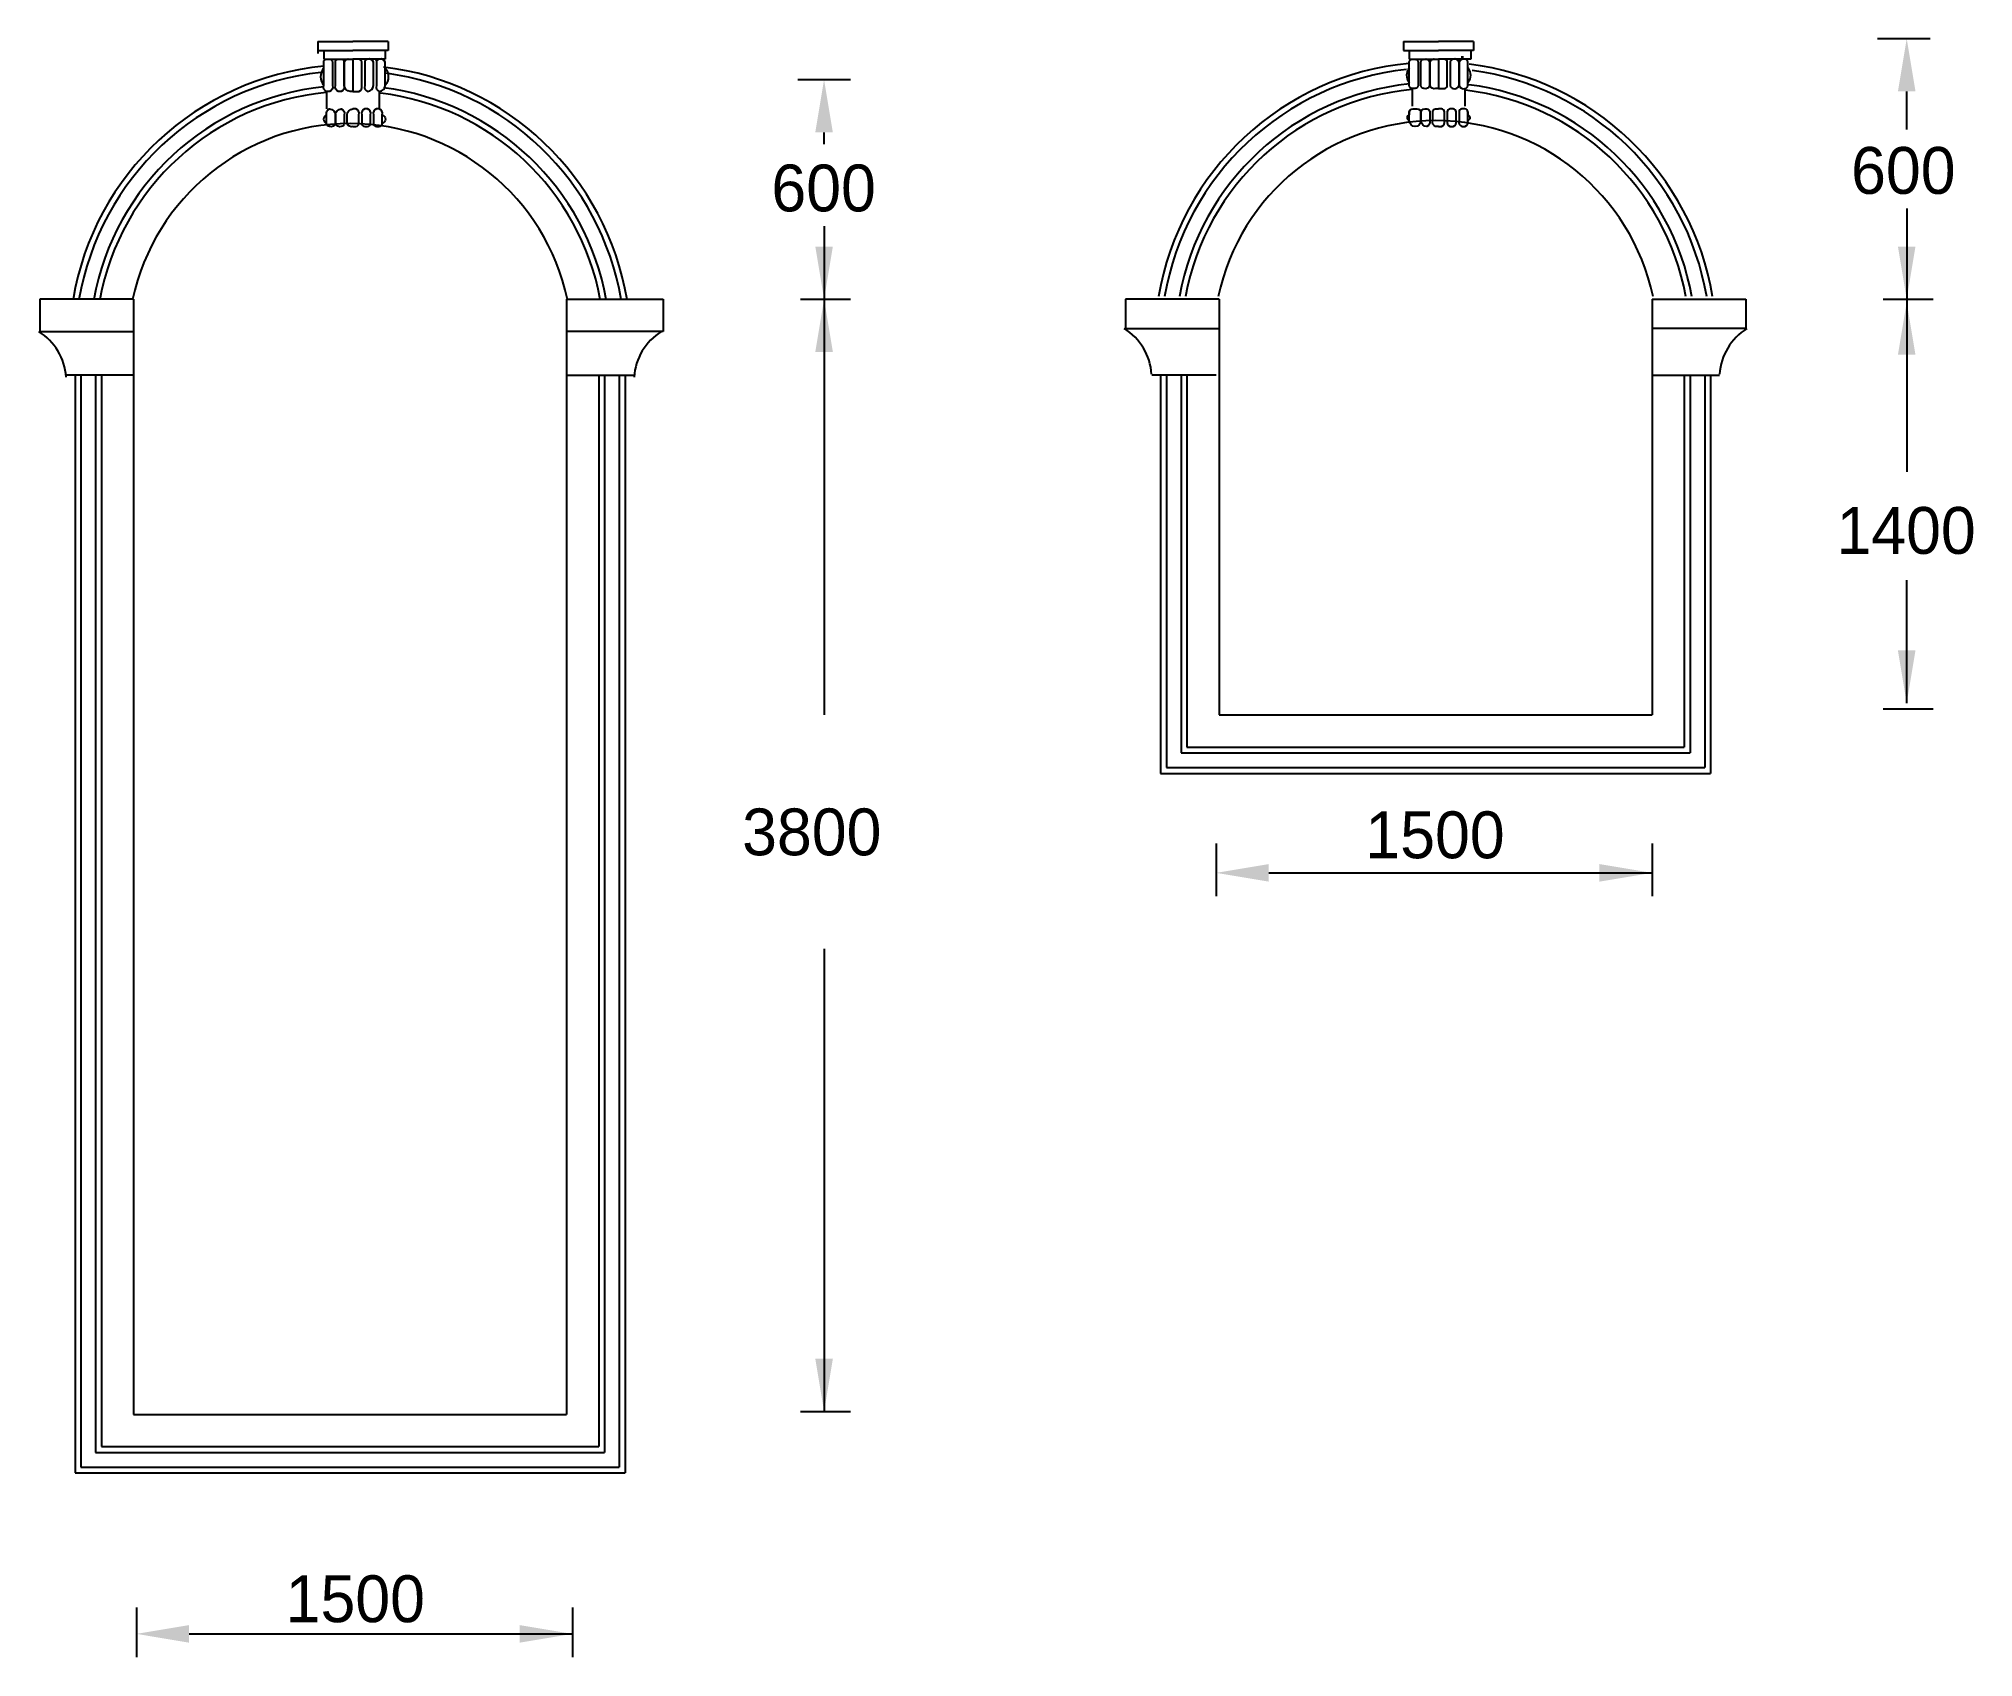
# Model space of a CAD drawing. Header units: metres. Extents: x 11.46 to 18.07, y 6.89 to 12.42.
import ezdxf

# ---------------------------------------------------------------- set-up
doc = ezdxf.new("R2010")
doc.units = ezdxf.units.M

msp = doc.modelspace()

# ---------------------------------------------------------------- linework, layer by layer
for p, q in [((12.41, 12.41), (12.53, 12.41)), ((12.41, 12.41), (12.41, 12.37)), ((12.41, 12.38), (12.53, 12.38)), ((12.43, 12.38), (12.43, 12.35)), ((12.65, 12.41), (12.53, 12.41)), ((12.65, 12.38), (12.53, 12.38)), ((12.65, 12.38), (12.61, 12.38)), ((12.64, 12.38), (12.64, 12.35)), ((12.65, 12.41), (12.65, 12.38)), ((16.12, 12.41), (16.24, 12.41)), ((16.12, 12.41), (16.12, 12.38)), ((16.12, 12.38), (16.24, 12.38)), ((16.14, 12.38), (16.14, 12.35)), ((16.36, 12.41), (16.24, 12.41)), ((16.36, 12.38), (16.24, 12.38)), ((16.36, 12.38), (16.32, 12.38)), ((16.35, 12.38), (16.35, 12.35)), ((16.36, 12.41), (16.36, 12.38)), ((17.92, 12.42), (17.74, 12.42)), ((12.43, 12.35), (12.53, 12.35)), ((12.64, 12.35), (12.53, 12.35)), ((16.14, 12.35), (16.24, 12.35)), ((16.35, 12.35), (16.24, 12.35)), ((12.44, 12.24), (12.44, 12.18)), ((12.62, 12.24), (12.62, 12.18)), ((14.23, 12.28), (14.05, 12.28)), ((16.15, 12.25), (16.15, 12.19)), ((16.33, 12.25), (16.33, 12.19)), ((17.84, 12.11), (17.84, 12.24)), ((14.14, 12.06), (14.14, 12.1)), ((17.84, 11.84), (17.84, 10.94)), ((14.14, 11.78), (14.14, 10.11)), ((11.78, 11.53), (11.46, 11.53)), ((11.46, 11.53), (11.46, 11.42)), ((11.78, 11.53), (11.78, 9.19)), ((13.26, 11.53), (13.26, 9.61)), ((13.26, 11.53), (13.59, 11.53)), ((13.59, 11.53), (13.59, 11.42)), ((14.06, 11.53), (14.23, 11.53)), ((15.49, 11.53), (15.17, 11.53)), ((15.17, 11.53), (15.17, 11.43)), ((15.49, 11.53), (15.49, 10.11)), ((16.97, 11.53), (16.97, 10.11)), ((16.97, 11.53), (17.29, 11.53)), ((17.29, 11.53), (17.29, 11.43)), ((17.76, 11.53), (17.93, 11.53)), ((11.46, 11.42), (11.78, 11.42)), ((13.59, 11.42), (13.26, 11.42)), ((15.17, 11.43), (15.49, 11.43)), ((17.29, 11.43), (16.97, 11.43)), ((11.78, 11.27), (11.55, 11.27)), ((11.58, 11.27), (11.58, 7.52)), ((11.6, 11.27), (11.6, 7.54)), ((11.65, 11.27), (11.65, 7.59)), ((11.67, 11.27), (11.67, 7.61)), ((13.26, 11.27), (13.49, 11.27)), ((13.37, 11.27), (13.37, 7.61)), ((13.39, 11.27), (13.39, 7.59)), ((13.44, 11.27), (13.44, 7.54)), ((13.46, 11.27), (13.46, 7.52)), ((15.48, 11.27), (15.26, 11.27)), ((15.29, 11.27), (15.29, 9.91)), ((15.31, 11.27), (15.31, 9.93)), ((15.36, 11.27), (15.36, 9.98)), ((15.38, 11.27), (15.38, 10)), ((16.97, 11.27), (17.2, 11.27)), ((17.08, 11.27), (17.08, 10)), ((17.1, 11.27), (17.1, 9.98)), ((17.15, 11.27), (17.15, 9.93)), ((17.17, 11.27), (17.17, 9.91)), ((17.84, 10.15), (17.84, 10.57)), ((17.76, 10.13), (17.93, 10.13)), ((15.49, 10.11), (16.97, 10.11)), ((15.38, 10), (17.08, 10)), ((15.31, 9.93), (17.15, 9.93)), ((15.36, 9.98), (17.1, 9.98)), ((13.26, 9.86), (13.26, 7.72)), ((15.29, 9.91), (17.17, 9.91)), ((15.48, 9.67), (15.48, 9.49)), ((16.97, 9.67), (16.97, 9.49)), ((15.66, 9.57), (16.97, 9.57)), ((11.78, 9.47), (11.78, 7.72)), ((14.14, 9.31), (14.14, 7.73)), ((11.78, 7.72), (13.26, 7.72)), ((14.06, 7.73), (14.23, 7.73)), ((11.67, 7.61), (13.37, 7.61)), ((11.6, 7.54), (13.44, 7.54)), ((11.65, 7.59), (13.39, 7.59)), ((11.58, 7.52), (13.46, 7.52)), ((11.79, 7.06), (11.79, 6.89)), ((13.28, 7.06), (13.28, 6.89)), ((11.97, 6.97), (13.28, 6.97))]:
    msp.add_line(p, q)
for points in [[(12.43, 12.32, 0.36), (12.43, 12.26, -2.02)], [(12.64, 12.32, -0.36), (12.64, 12.26, 2.02)], [(16.14, 12.32, 0.36), (16.14, 12.27, -2.02)], [(16.34, 12.32, -0.36), (16.34, 12.27, 2.02)], [(12.51, 12.13), (12.51, 12.16, -0.41), (12.53, 12.18), (12.53, 12.18)], [(12.55, 12.13), (12.55, 12.16, 0.41), (12.54, 12.18), (12.53, 12.18)], [(16.14, 12.17), (16.14, 12.16, 0.72), (16.14, 12.14, 0.03)], [(16.22, 12.14), (16.22, 12.17, -0.41), (16.23, 12.18), (16.24, 12.18)], [(16.26, 12.14), (16.26, 12.17, 0.41), (16.25, 12.18), (16.24, 12.18)], [(16.34, 12.17), (16.34, 12.16, -0.72), (16.34, 12.14, -0.03)], [(12.44, 12.16), (12.44, 12.16, 0.72), (12.44, 12.13, 0.03)], [(12.53, 12.12), (12.53, 12.12, -0.41), (12.51, 12.13)], [(12.53, 12.12), (12.54, 12.12, 0.41), (12.55, 12.13)], [(12.63, 12.16), (12.63, 12.16, -0.72), (12.63, 12.13, -0.03)], [(16.24, 12.12), (16.23, 12.12, -0.41), (16.22, 12.14)], [(16.24, 12.12), (16.25, 12.12, 0.41), (16.26, 12.14)]]:
    msp.add_lwpolyline(points, format="xyb")
for points in [[(12.43, 12.26), (12.43, 12.34, -0.41), (12.44, 12.35), (12.45, 12.35, -0.41), (12.46, 12.34), (12.46, 12.26, -0.41), (12.45, 12.24), (12.44, 12.24, -0.41)], [(12.47, 12.26), (12.47, 12.34, -0.41), (12.48, 12.35), (12.49, 12.35, -0.41), (12.5, 12.34), (12.5, 12.26, -0.41), (12.49, 12.24), (12.48, 12.24, -0.41)], [(12.5, 12.26), (12.5, 12.34, -0.41), (12.52, 12.35), (12.53, 12.35), (12.53, 12.24), (12.52, 12.24, -0.41)], [(12.56, 12.26), (12.56, 12.34, 0.41), (12.55, 12.35), (12.53, 12.35), (12.53, 12.24), (12.55, 12.24, 0.41)], [(12.6, 12.26), (12.6, 12.34, 0.41), (12.58, 12.35), (12.58, 12.35, 0.41), (12.57, 12.34), (12.57, 12.26, 0.41), (12.58, 12.24), (12.58, 12.24, 0.41)], [(12.64, 12.26), (12.64, 12.34, 0.41), (12.62, 12.35), (12.62, 12.35, 0.41), (12.61, 12.34), (12.61, 12.26, 0.41), (12.62, 12.24), (12.62, 12.24, 0.41)], [(16.14, 12.26), (16.14, 12.34, -0.41), (16.15, 12.35), (16.16, 12.35, -0.41), (16.17, 12.34), (16.17, 12.26, -0.41), (16.16, 12.25), (16.15, 12.25, -0.41)], [(16.18, 12.26), (16.18, 12.34, -0.41), (16.19, 12.35), (16.19, 12.35, -0.41), (16.21, 12.34), (16.21, 12.26, -0.41), (16.19, 12.25), (16.19, 12.25, -0.41)], [(16.21, 12.26), (16.21, 12.34, -0.41), (16.23, 12.35), (16.24, 12.35), (16.24, 12.25), (16.23, 12.25, -0.41)], [(16.27, 12.26), (16.27, 12.34, 0.41), (16.26, 12.35), (16.24, 12.35), (16.24, 12.25), (16.26, 12.25, 0.41)], [(16.31, 12.26), (16.31, 12.34, 0.41), (16.29, 12.35), (16.29, 12.35, 0.41), (16.28, 12.34), (16.28, 12.26, 0.41), (16.29, 12.25), (16.29, 12.25, 0.41)], [(16.34, 12.26), (16.34, 12.34, 0.41), (16.33, 12.35), (16.33, 12.35, 0.41), (16.31, 12.34), (16.31, 12.26, 0.41), (16.33, 12.25), (16.33, 12.25, 0.41)], [(12.44, 12.13), (12.44, 12.16, -0.41), (12.45, 12.18), (12.45, 12.18, -0.41), (12.47, 12.16), (12.47, 12.13, -0.41), (12.45, 12.12), (12.45, 12.12, -0.41)], [(12.47, 12.13), (12.47, 12.16, -0.41), (12.49, 12.18), (12.49, 12.18, -0.41), (12.5, 12.16), (12.5, 12.13, -0.41), (12.49, 12.12), (12.49, 12.12, -0.41)], [(12.59, 12.13), (12.59, 12.16, 0.41), (12.58, 12.18), (12.57, 12.18, 0.41), (12.56, 12.16), (12.56, 12.13, 0.41), (12.57, 12.12), (12.58, 12.12, 0.41)], [(12.63, 12.13), (12.63, 12.16, 0.41), (12.62, 12.18), (12.61, 12.18, 0.41), (12.6, 12.16), (12.6, 12.13, 0.41), (12.61, 12.12), (12.62, 12.12, 0.41)], [(16.14, 12.14), (16.14, 12.17, -0.41), (16.16, 12.18), (16.16, 12.18, -0.41), (16.18, 12.17), (16.18, 12.14, -0.41), (16.16, 12.12), (16.16, 12.12, -0.41)], [(16.18, 12.14), (16.18, 12.17, -0.41), (16.2, 12.18), (16.2, 12.18, -0.41), (16.21, 12.17), (16.21, 12.14, -0.41), (16.2, 12.12), (16.2, 12.12, -0.41)], [(16.3, 12.14), (16.3, 12.17, 0.41), (16.29, 12.18), (16.28, 12.18, 0.41), (16.27, 12.17), (16.27, 12.14, 0.41), (16.28, 12.12), (16.29, 12.12, 0.41)], [(16.34, 12.14), (16.34, 12.17, 0.41), (16.33, 12.18), (16.32, 12.18, 0.41), (16.31, 12.17), (16.31, 12.14, 0.41), (16.32, 12.12), (16.33, 12.12, 0.41)]]:
    msp.add_lwpolyline(points, format="xyb", close=True)
for centre, radius, start, end in [((12.52, 11.37), 0.96, 95.38, 170.48), ((12.52, 11.37), 0.94, 96.06, 170.25), ((12.54, 11.46), 0.89, 85.11, 85.69), ((12.52, 11.37), 0.96, 9.52, 83.15), ((12.52, 11.37), 0.94, 9.75, 82.4), ((16.23, 11.38), 0.96, 95.38, 170.48), ((16.23, 11.38), 0.94, 96.07, 170.24), ((16.25, 11.47), 0.89, 85.11, 85.69), ((16.23, 11.38), 0.96, 9.52, 83.15), ((16.23, 11.38), 0.94, 9.76, 82.39), ((12.52, 11.37), 0.89, 95.79, 169.74), ((12.52, 11.37), 0.87, 95.38, 169.46), ((12.52, 11.37), 0.87, 10.54, 83.15), ((12.52, 11.37), 0.89, 10.26, 82.65), ((16.23, 11.38), 0.89, 95.79, 169.73), ((16.23, 11.38), 0.87, 95.38, 169.45), ((16.23, 11.38), 0.87, 10.55, 83.15), ((16.23, 11.38), 0.89, 10.27, 82.66), ((12.52, 11.37), 0.76, 12.06, 167.94), ((12.54, 11.46), 0.67, 92.11, 92.13), ((12.54, 11.46), 0.67, 88.71, 88.73), ((16.23, 11.38), 0.76, 12.06, 167.94), ((16.25, 11.47), 0.67, 92.11, 92.13), ((16.25, 11.47), 0.67, 88.71, 88.73), ((11.35, 11.25), 0.2, 3.99, 58.03), ((13.69, 11.25), 0.2, 121.97, 176.01), ((15.06, 11.26), 0.2, 3.99, 58.03), ((17.4, 11.26), 0.2, 121.97, 176.01)]:
    msp.add_arc(centre, radius, start, end)
for points in [[(17.81, 12.24), (17.87, 12.24), (17.84, 12.42)], [(14.11, 12.1), (14.17, 12.1), (14.14, 12.28)], [(14.11, 11.71), (14.17, 11.71), (14.14, 11.53)], [(17.81, 11.71), (17.87, 11.71), (17.84, 11.53)], [(14.11, 11.35), (14.17, 11.35), (14.14, 11.53)], [(17.81, 11.34), (17.87, 11.34), (17.84, 11.52)], [(17.81, 10.33), (17.87, 10.33), (17.84, 10.15)], [(15.66, 9.6), (15.66, 9.54), (15.48, 9.57)], [(16.79, 9.6), (16.79, 9.54), (16.97, 9.57)], [(14.11, 7.91), (14.17, 7.91), (14.14, 7.73)], [(11.97, 7), (11.97, 6.94), (11.79, 6.97)], [(13.1, 7), (13.1, 6.94), (13.28, 6.97)]]:
    msp.add_solid(points)

# ---------------------------------------------------------------- texts
for s, p in [('600', (17.65, 11.89)), ('600', (13.96, 11.83)), ('1400', (17.6, 10.66)), ('3800', (13.86, 9.63)), ('1500', (15.99, 9.62)), ('1500', (12.3, 7.01))]:
    msp.add_text(s, height=0.16).set_placement(p)

doc.saveas('drawing.dxf')
